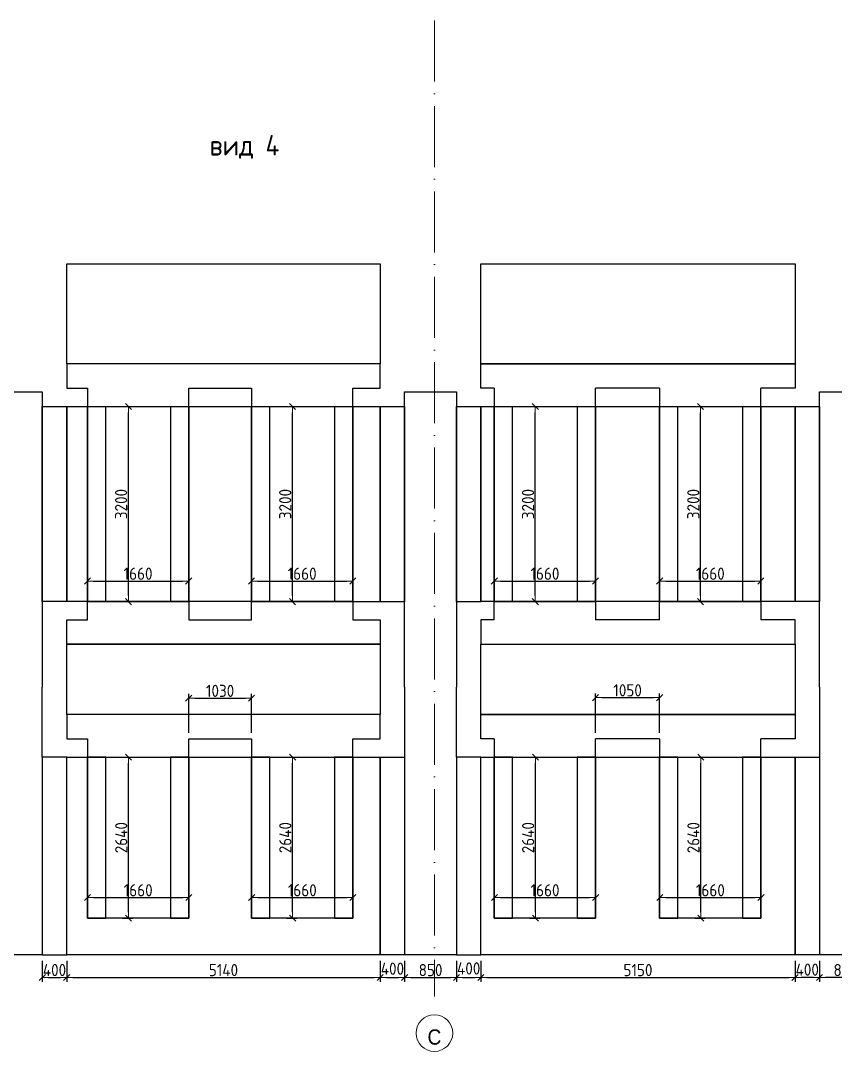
# Model space of a CAD drawing. Header units: millimetres. Extents: x 209 to 1046824, y -248937 to 510758.
# Drawn here: x 179966 to 193322, y 93506 to 110406 of the extents above; entities that cross this region are included whole.
import ezdxf

# ---------------------------------------------------------------- set-up
doc = ezdxf.new("R2010")
doc.units = ezdxf.units.MM
doc.linetypes.add('50_200_ШТРИХ_1Т_ш5_п1_п1_', pattern=[1400, 1000, -200, 0, -200])
for name, color, linetype, lineweight, true_color in [('Оси-1', 7, 'Continuous', 20, 0xaaaaaa), ('Оси-2', 7, 'Continuous', 9, 0xaaaaaa), ('Оси-3', 7, '50_200_ШТРИХ_1Т_ш5_п1_п1_', 9, 0xaaaaaa)]:
    doc.layers.add(name, color=color, linetype=linetype, lineweight=lineweight, true_color=true_color)
doc.layers.add('Основные линии', color=7, linetype='Continuous', lineweight=30)
doc.layers.add('Размеры', color=7, linetype='Continuous', lineweight=15)
doc.styles.add('Arial', font='arial.ttf', dxfattribs={"width": 0.9, "height": 500})
doc.styles.add('СПДС', font='isocpeur.ttf', dxfattribs={"width": 0.9})
doc.dimstyles.new('Размера А3', dxfattribs={"dimtxt": 200, "dimasz": 100, "dimexe": 70, "dimexo": 100, "dimgap": 20, "dimtad": 1, "dimdec": 0, "dimrnd": 10, "dimzin": 0, "dimdsep": 46, "dimtxsty": 'СПДС', "dimblk": 'ARROWHEAD_6', "dimcen": 1, "dimclrd": 256, "dimclre": 256, "dimclrt": 256, "dimazin": 0, "dimtfac": 1, "dimtdec": 0, "dimtmove": 2, "dimatfit": 3, "dimfxl": 1, "dimtolj": 1, "dimtzin": 0, "dimarcsym": 0})

# ---------------------------------------------------------------- blocks, each defined once
blk = doc.blocks.new('ARROWHEAD_6')
at = {"color": 0, "linetype": 'Continuous'}
for p, q in [((0, 0), (-1, 0)), ((-0.5, -0.5), (0.5, 0.5))]:
    blk.add_line(p, q, dxfattribs=at)
blk = doc.blocks.new('*D261')
at = {"layer": 'Defpoints', "color": 0, "lineweight": 30, "transparency": 16777216}
for p in [(181534, 104080), (181733, 104080), (181534, 100880)]:
    blk.add_point(p, dxfattribs=at)
at = {"layer": 'Размеры', "lineweight": -2, "transparency": 16777216}
for p, q in [((181634, 104080), (181803, 104080)), ((181733, 100980), (181733, 103980)), ((181634, 100880), (181803, 100880))]:
    blk.add_line(p, q, dxfattribs=at)
at = {"layer": 'Размеры', "lineweight": -2, "transparency": 16777216, "xscale": 100, "yscale": 100, "zscale": 100}
for p, rotation in [((181733, 104080), 90), ((181733, 100880), 270)]:
    blk.add_blockref('ARROWHEAD_6', p, dxfattribs=dict(at, rotation=rotation))
at = {"layer": 'Размеры', "lineweight": 15, "transparency": 16777216, "insert": (181613, 102480), "char_height": 200, "attachment_point": 5, "rotation": 90, "style": 'СПДС'}
blk.add_mtext('\\A1;3200', dxfattribs=at)
blk = doc.blocks.new('*D262')
at = {"layer": 'Defpoints', "color": 0, "lineweight": 30, "transparency": 16777216}
for p in [(184224, 104080), (184423, 104080), (184224, 100880)]:
    blk.add_point(p, dxfattribs=at)
at = {"layer": 'Размеры', "lineweight": -2, "transparency": 16777216}
for p, q in [((184324, 104080), (184493, 104080)), ((184423, 100980), (184423, 103980)), ((184324, 100880), (184493, 100880))]:
    blk.add_line(p, q, dxfattribs=at)
at = {"layer": 'Размеры', "lineweight": -2, "transparency": 16777216, "xscale": 100, "yscale": 100, "zscale": 100}
for p, rotation in [((184423, 104080), 90), ((184423, 100880), 270)]:
    blk.add_blockref('ARROWHEAD_6', p, dxfattribs=dict(at, rotation=rotation))
at = {"layer": 'Размеры', "lineweight": 15, "transparency": 16777216, "insert": (184303, 102480), "char_height": 200, "attachment_point": 5, "rotation": 90, "style": 'СПДС'}
blk.add_mtext('\\A1;3200', dxfattribs=at)
blk = doc.blocks.new('*D253')
at = {"layer": 'Defpoints', "color": 0, "lineweight": 30, "transparency": 16777216}
for p in [(188204, 104080), (188403, 104080), (188204, 100880)]:
    blk.add_point(p, dxfattribs=at)
at = {"layer": 'Размеры', "lineweight": -2, "transparency": 16777216}
for p, q in [((188304, 104080), (188473, 104080)), ((188403, 100980), (188403, 103980)), ((188304, 100880), (188473, 100880))]:
    blk.add_line(p, q, dxfattribs=at)
at = {"layer": 'Размеры', "lineweight": -2, "transparency": 16777216, "xscale": 100, "yscale": 100, "zscale": 100}
for p, rotation in [((188403, 104080), 90), ((188403, 100880), 270)]:
    blk.add_blockref('ARROWHEAD_6', p, dxfattribs=dict(at, rotation=rotation))
at = {"layer": 'Размеры', "lineweight": 15, "transparency": 16777216, "insert": (188283, 102480), "char_height": 200, "attachment_point": 5, "rotation": 90, "style": 'СПДС'}
blk.add_mtext('\\A1;3200', dxfattribs=at)
blk = doc.blocks.new('*D254')
at = {"layer": 'Defpoints', "color": 0, "lineweight": 30, "transparency": 16777216}
for p in [(190914, 104080), (191113, 104080), (190914, 100880)]:
    blk.add_point(p, dxfattribs=at)
at = {"layer": 'Размеры', "lineweight": -2, "transparency": 16777216}
for p, q in [((191014, 104080), (191183, 104080)), ((191113, 100980), (191113, 103980)), ((191014, 100880), (191183, 100880))]:
    blk.add_line(p, q, dxfattribs=at)
at = {"layer": 'Размеры', "lineweight": -2, "transparency": 16777216, "xscale": 100, "yscale": 100, "zscale": 100}
for p, rotation in [((191113, 104080), 90), ((191113, 100880), 270)]:
    blk.add_blockref('ARROWHEAD_6', p, dxfattribs=dict(at, rotation=rotation))
at = {"layer": 'Размеры', "lineweight": 15, "transparency": 16777216, "insert": (190993, 102480), "char_height": 200, "attachment_point": 5, "rotation": 90, "style": 'СПДС'}
blk.add_mtext('\\A1;3200', dxfattribs=at)
blk = doc.blocks.new('*D399')
at = {"layer": 'Defpoints', "color": 0, "lineweight": 30, "transparency": 16777216}
for p in [(181061, 101192), (182721, 101218), (182721, 101192)]:
    blk.add_point(p, dxfattribs=at)
at = {"layer": 'Размеры', "lineweight": -2, "transparency": 16777216}
for p, q in [((181061, 101292), (181061, 101288)), ((182721, 101292), (182721, 101288)), ((181161, 101218), (182621, 101218))]:
    blk.add_line(p, q, dxfattribs=at)
at = {"layer": 'Размеры', "lineweight": -2, "transparency": 16777216, "xscale": 100, "yscale": 100, "zscale": 100, "rotation": 180}
blk.add_blockref('ARROWHEAD_6', (181061, 101218), dxfattribs=at)
at = {"layer": 'Размеры', "lineweight": -2, "transparency": 16777216, "xscale": 100, "yscale": 100, "zscale": 100}
blk.add_blockref('ARROWHEAD_6', (182721, 101218), dxfattribs=at)
at = {"layer": 'Размеры', "lineweight": 15, "transparency": 16777216, "insert": (181891, 101338), "char_height": 200, "attachment_point": 5, "style": 'СПДС'}
blk.add_mtext('\\A1;1660', dxfattribs=at)
blk = doc.blocks.new('*D266')
at = {"layer": 'Defpoints', "color": 0, "lineweight": 30, "transparency": 16777216}
for p in [(181063, 96002), (182723, 96028), (182723, 96002)]:
    blk.add_point(p, dxfattribs=at)
at = {"layer": 'Размеры', "lineweight": -2, "transparency": 16777216}
for p, q in [((181063, 96102), (181063, 96098)), ((181163, 96028), (182623, 96028)), ((182723, 96102), (182723, 96098))]:
    blk.add_line(p, q, dxfattribs=at)
at = {"layer": 'Размеры', "lineweight": -2, "transparency": 16777216, "xscale": 100, "yscale": 100, "zscale": 100, "rotation": 180}
blk.add_blockref('ARROWHEAD_6', (181063, 96028), dxfattribs=at)
at = {"layer": 'Размеры', "lineweight": -2, "transparency": 16777216, "xscale": 100, "yscale": 100, "zscale": 100}
blk.add_blockref('ARROWHEAD_6', (182723, 96028), dxfattribs=at)
at = {"layer": 'Размеры', "lineweight": 15, "transparency": 16777216, "insert": (181893, 96148), "char_height": 200, "attachment_point": 5, "style": 'СПДС'}
blk.add_mtext('\\A1;1660', dxfattribs=at)
blk = doc.blocks.new('*D267')
at = {"layer": 'Defpoints', "color": 0, "lineweight": 30, "transparency": 16777216}
for p in [(181537, 98330), (181735, 98330), (181537, 95690)]:
    blk.add_point(p, dxfattribs=at)
at = {"layer": 'Размеры', "lineweight": -2, "transparency": 16777216}
for p, q in [((181637, 98330), (181805, 98330)), ((181735, 95790), (181735, 98230)), ((181637, 95690), (181805, 95690))]:
    blk.add_line(p, q, dxfattribs=at)
at = {"layer": 'Размеры', "lineweight": -2, "transparency": 16777216, "xscale": 100, "yscale": 100, "zscale": 100}
for p, rotation in [((181735, 98330), 90), ((181735, 95690), 270)]:
    blk.add_blockref('ARROWHEAD_6', p, dxfattribs=dict(at, rotation=rotation))
at = {"layer": 'Размеры', "lineweight": 15, "transparency": 16777216, "insert": (181615, 97010), "char_height": 200, "attachment_point": 5, "rotation": 90, "style": 'СПДС'}
blk.add_mtext('\\A1;2640', dxfattribs=at)
blk = doc.blocks.new('*D268')
at = {"layer": 'Defpoints', "color": 0, "lineweight": 30, "transparency": 16777216}
for p in [(181537, 98330), (181735, 98330), (181537, 95690)]:
    blk.add_point(p, dxfattribs=at)
at = {"layer": 'Размеры', "lineweight": -2, "transparency": 16777216}
for p, q in [((181637, 98330), (181805, 98330)), ((181735, 95790), (181735, 98230)), ((181637, 95690), (181805, 95690))]:
    blk.add_line(p, q, dxfattribs=at)
at = {"layer": 'Размеры', "lineweight": -2, "transparency": 16777216, "xscale": 100, "yscale": 100, "zscale": 100}
for p, rotation in [((181735, 98330), 90), ((181735, 95690), 270)]:
    blk.add_blockref('ARROWHEAD_6', p, dxfattribs=dict(at, rotation=rotation))
at = {"layer": 'Размеры', "lineweight": 15, "transparency": 16777216, "insert": (181615, 97010), "char_height": 200, "attachment_point": 5, "rotation": 90, "style": 'СПДС'}
blk.add_mtext('\\A1;2640', dxfattribs=at)
blk = doc.blocks.new('*D269')
at = {"layer": 'Defpoints', "color": 0, "lineweight": 30, "transparency": 16777216}
for p in [(183753, 96002), (185413, 96028), (185413, 96002)]:
    blk.add_point(p, dxfattribs=at)
at = {"layer": 'Размеры', "lineweight": -2, "transparency": 16777216}
for p, q in [((183753, 96102), (183753, 96098)), ((183853, 96028), (185313, 96028)), ((185413, 96102), (185413, 96098))]:
    blk.add_line(p, q, dxfattribs=at)
at = {"layer": 'Размеры', "lineweight": -2, "transparency": 16777216, "xscale": 100, "yscale": 100, "zscale": 100, "rotation": 180}
blk.add_blockref('ARROWHEAD_6', (183753, 96028), dxfattribs=at)
at = {"layer": 'Размеры', "lineweight": -2, "transparency": 16777216, "xscale": 100, "yscale": 100, "zscale": 100}
blk.add_blockref('ARROWHEAD_6', (185413, 96028), dxfattribs=at)
at = {"layer": 'Размеры', "lineweight": 15, "transparency": 16777216, "insert": (184583, 96148), "char_height": 200, "attachment_point": 5, "style": 'СПДС'}
blk.add_mtext('\\A1;1660', dxfattribs=at)
blk = doc.blocks.new('*D270')
at = {"layer": 'Defpoints', "color": 0, "lineweight": 30, "transparency": 16777216}
for p in [(184227, 98330), (184425, 98330), (184227, 95690)]:
    blk.add_point(p, dxfattribs=at)
at = {"layer": 'Размеры', "lineweight": -2, "transparency": 16777216}
for p, q in [((184327, 98330), (184495, 98330)), ((184425, 95790), (184425, 98230)), ((184327, 95690), (184495, 95690))]:
    blk.add_line(p, q, dxfattribs=at)
at = {"layer": 'Размеры', "lineweight": -2, "transparency": 16777216, "xscale": 100, "yscale": 100, "zscale": 100}
for p, rotation in [((184425, 98330), 90), ((184425, 95690), 270)]:
    blk.add_blockref('ARROWHEAD_6', p, dxfattribs=dict(at, rotation=rotation))
at = {"layer": 'Размеры', "lineweight": 15, "transparency": 16777216, "insert": (184305, 97010), "char_height": 200, "attachment_point": 5, "rotation": 90, "style": 'СПДС'}
blk.add_mtext('\\A1;2640', dxfattribs=at)
blk = doc.blocks.new('*D271')
at = {"layer": 'Defpoints', "color": 0, "lineweight": 30, "transparency": 16777216}
for p in [(184227, 98330), (184425, 98330), (184227, 95690)]:
    blk.add_point(p, dxfattribs=at)
at = {"layer": 'Размеры', "lineweight": -2, "transparency": 16777216}
for p, q in [((184327, 98330), (184495, 98330)), ((184425, 95790), (184425, 98230)), ((184327, 95690), (184495, 95690))]:
    blk.add_line(p, q, dxfattribs=at)
at = {"layer": 'Размеры', "lineweight": -2, "transparency": 16777216, "xscale": 100, "yscale": 100, "zscale": 100}
for p, rotation in [((184425, 98330), 90), ((184425, 95690), 270)]:
    blk.add_blockref('ARROWHEAD_6', p, dxfattribs=dict(at, rotation=rotation))
at = {"layer": 'Размеры', "lineweight": 15, "transparency": 16777216, "insert": (184305, 97010), "char_height": 200, "attachment_point": 5, "rotation": 90, "style": 'СПДС'}
blk.add_mtext('\\A1;2640', dxfattribs=at)
blk = doc.blocks.new('*D272')
at = {"layer": 'Defpoints', "color": 0, "lineweight": 30, "transparency": 16777216}
for p in [(187733, 96002), (189393, 96028), (189393, 96002)]:
    blk.add_point(p, dxfattribs=at)
at = {"layer": 'Размеры', "lineweight": -2, "transparency": 16777216}
for p, q in [((187733, 96102), (187733, 96098)), ((187833, 96028), (189293, 96028)), ((189393, 96102), (189393, 96098))]:
    blk.add_line(p, q, dxfattribs=at)
at = {"layer": 'Размеры', "lineweight": -2, "transparency": 16777216, "xscale": 100, "yscale": 100, "zscale": 100, "rotation": 180}
blk.add_blockref('ARROWHEAD_6', (187733, 96028), dxfattribs=at)
at = {"layer": 'Размеры', "lineweight": -2, "transparency": 16777216, "xscale": 100, "yscale": 100, "zscale": 100}
blk.add_blockref('ARROWHEAD_6', (189393, 96028), dxfattribs=at)
at = {"layer": 'Размеры', "lineweight": 15, "transparency": 16777216, "insert": (188563, 96148), "char_height": 200, "attachment_point": 5, "style": 'СПДС'}
blk.add_mtext('\\A1;1660', dxfattribs=at)
blk = doc.blocks.new('*D273')
at = {"layer": 'Defpoints', "color": 0, "lineweight": 30, "transparency": 16777216}
for p in [(188207, 98330), (188405, 98330), (188207, 95690)]:
    blk.add_point(p, dxfattribs=at)
at = {"layer": 'Размеры', "lineweight": -2, "transparency": 16777216}
for p, q in [((188307, 98330), (188475, 98330)), ((188405, 95790), (188405, 98230)), ((188307, 95690), (188475, 95690))]:
    blk.add_line(p, q, dxfattribs=at)
at = {"layer": 'Размеры', "lineweight": -2, "transparency": 16777216, "xscale": 100, "yscale": 100, "zscale": 100}
for p, rotation in [((188405, 98330), 90), ((188405, 95690), 270)]:
    blk.add_blockref('ARROWHEAD_6', p, dxfattribs=dict(at, rotation=rotation))
at = {"layer": 'Размеры', "lineweight": 15, "transparency": 16777216, "insert": (188285, 97010), "char_height": 200, "attachment_point": 5, "rotation": 90, "style": 'СПДС'}
blk.add_mtext('\\A1;2640', dxfattribs=at)
blk = doc.blocks.new('*D274')
at = {"layer": 'Defpoints', "color": 0, "lineweight": 30, "transparency": 16777216}
for p in [(188207, 98330), (188405, 98330), (188207, 95690)]:
    blk.add_point(p, dxfattribs=at)
at = {"layer": 'Размеры', "lineweight": -2, "transparency": 16777216}
for p, q in [((188307, 98330), (188475, 98330)), ((188405, 95790), (188405, 98230)), ((188307, 95690), (188475, 95690))]:
    blk.add_line(p, q, dxfattribs=at)
at = {"layer": 'Размеры', "lineweight": -2, "transparency": 16777216, "xscale": 100, "yscale": 100, "zscale": 100}
for p, rotation in [((188405, 98330), 90), ((188405, 95690), 270)]:
    blk.add_blockref('ARROWHEAD_6', p, dxfattribs=dict(at, rotation=rotation))
at = {"layer": 'Размеры', "lineweight": 15, "transparency": 16777216, "insert": (188285, 97010), "char_height": 200, "attachment_point": 5, "rotation": 90, "style": 'СПДС'}
blk.add_mtext('\\A1;2640', dxfattribs=at)
blk = doc.blocks.new('*D275')
at = {"layer": 'Defpoints', "color": 0, "lineweight": 30, "transparency": 16777216}
for p in [(190443, 96002), (192103, 96028), (192103, 96002)]:
    blk.add_point(p, dxfattribs=at)
at = {"layer": 'Размеры', "lineweight": -2, "transparency": 16777216}
for p, q in [((190443, 96102), (190443, 96098)), ((190543, 96028), (192003, 96028)), ((192103, 96102), (192103, 96098))]:
    blk.add_line(p, q, dxfattribs=at)
at = {"layer": 'Размеры', "lineweight": -2, "transparency": 16777216, "xscale": 100, "yscale": 100, "zscale": 100, "rotation": 180}
blk.add_blockref('ARROWHEAD_6', (190443, 96028), dxfattribs=at)
at = {"layer": 'Размеры', "lineweight": -2, "transparency": 16777216, "xscale": 100, "yscale": 100, "zscale": 100}
blk.add_blockref('ARROWHEAD_6', (192103, 96028), dxfattribs=at)
at = {"layer": 'Размеры', "lineweight": 15, "transparency": 16777216, "insert": (191273, 96148), "char_height": 200, "attachment_point": 5, "style": 'СПДС'}
blk.add_mtext('\\A1;1660', dxfattribs=at)
blk = doc.blocks.new('*D276')
at = {"layer": 'Defpoints', "color": 0, "lineweight": 30, "transparency": 16777216}
for p in [(190917, 98330), (191115, 98330), (190917, 95690)]:
    blk.add_point(p, dxfattribs=at)
at = {"layer": 'Размеры', "lineweight": -2, "transparency": 16777216}
for p, q in [((191017, 98330), (191185, 98330)), ((191115, 95790), (191115, 98230)), ((191017, 95690), (191185, 95690))]:
    blk.add_line(p, q, dxfattribs=at)
at = {"layer": 'Размеры', "lineweight": -2, "transparency": 16777216, "xscale": 100, "yscale": 100, "zscale": 100}
for p, rotation in [((191115, 98330), 90), ((191115, 95690), 270)]:
    blk.add_blockref('ARROWHEAD_6', p, dxfattribs=dict(at, rotation=rotation))
at = {"layer": 'Размеры', "lineweight": 15, "transparency": 16777216, "insert": (190995, 97010), "char_height": 200, "attachment_point": 5, "rotation": 90, "style": 'СПДС'}
blk.add_mtext('\\A1;2640', dxfattribs=at)
blk = doc.blocks.new('*D277')
at = {"layer": 'Defpoints', "color": 0, "lineweight": 30, "transparency": 16777216}
for p in [(190917, 98330), (191115, 98330), (190917, 95690)]:
    blk.add_point(p, dxfattribs=at)
at = {"layer": 'Размеры', "lineweight": -2, "transparency": 16777216}
for p, q in [((191017, 98330), (191185, 98330)), ((191115, 95790), (191115, 98230)), ((191017, 95690), (191185, 95690))]:
    blk.add_line(p, q, dxfattribs=at)
at = {"layer": 'Размеры', "lineweight": -2, "transparency": 16777216, "xscale": 100, "yscale": 100, "zscale": 100}
for p, rotation in [((191115, 98330), 90), ((191115, 95690), 270)]:
    blk.add_blockref('ARROWHEAD_6', p, dxfattribs=dict(at, rotation=rotation))
at = {"layer": 'Размеры', "lineweight": 15, "transparency": 16777216, "insert": (190995, 97010), "char_height": 200, "attachment_point": 5, "rotation": 90, "style": 'СПДС'}
blk.add_mtext('\\A1;2640', dxfattribs=at)
blk = doc.blocks.new('*D428')
at = {"layer": 'Defpoints', "color": 0, "lineweight": 30, "transparency": 16777216}
for p in [(183751, 101192), (185411, 101218), (185411, 101192)]:
    blk.add_point(p, dxfattribs=at)
at = {"layer": 'Размеры', "lineweight": -2, "transparency": 16777216}
for p, q in [((183751, 101292), (183751, 101288)), ((185411, 101292), (185411, 101288)), ((183851, 101218), (185311, 101218))]:
    blk.add_line(p, q, dxfattribs=at)
at = {"layer": 'Размеры', "lineweight": -2, "transparency": 16777216, "xscale": 100, "yscale": 100, "zscale": 100, "rotation": 180}
blk.add_blockref('ARROWHEAD_6', (183751, 101218), dxfattribs=at)
at = {"layer": 'Размеры', "lineweight": -2, "transparency": 16777216, "xscale": 100, "yscale": 100, "zscale": 100}
blk.add_blockref('ARROWHEAD_6', (185411, 101218), dxfattribs=at)
at = {"layer": 'Размеры', "lineweight": 15, "transparency": 16777216, "insert": (184581, 101338), "char_height": 200, "attachment_point": 5, "style": 'СПДС'}
blk.add_mtext('\\A1;1660', dxfattribs=at)
blk = doc.blocks.new('*D429')
at = {"layer": 'Defpoints', "color": 0, "lineweight": 30, "transparency": 16777216}
for p in [(187731, 101192), (189391, 101218), (189391, 101192)]:
    blk.add_point(p, dxfattribs=at)
at = {"layer": 'Размеры', "lineweight": -2, "transparency": 16777216}
for p, q in [((187731, 101292), (187731, 101288)), ((189391, 101292), (189391, 101288)), ((187831, 101218), (189291, 101218))]:
    blk.add_line(p, q, dxfattribs=at)
at = {"layer": 'Размеры', "lineweight": -2, "transparency": 16777216, "xscale": 100, "yscale": 100, "zscale": 100, "rotation": 180}
blk.add_blockref('ARROWHEAD_6', (187731, 101218), dxfattribs=at)
at = {"layer": 'Размеры', "lineweight": -2, "transparency": 16777216, "xscale": 100, "yscale": 100, "zscale": 100}
blk.add_blockref('ARROWHEAD_6', (189391, 101218), dxfattribs=at)
at = {"layer": 'Размеры', "lineweight": 15, "transparency": 16777216, "insert": (188561, 101338), "char_height": 200, "attachment_point": 5, "style": 'СПДС'}
blk.add_mtext('\\A1;1660', dxfattribs=at)
blk = doc.blocks.new('*D420')
at = {"layer": 'Defpoints', "color": 0, "lineweight": 30, "transparency": 16777216}
for p in [(190441, 101192), (192101, 101218), (192101, 101192)]:
    blk.add_point(p, dxfattribs=at)
at = {"layer": 'Размеры', "lineweight": -2, "transparency": 16777216}
for p, q in [((190441, 101292), (190441, 101288)), ((192101, 101292), (192101, 101288)), ((190541, 101218), (192001, 101218))]:
    blk.add_line(p, q, dxfattribs=at)
at = {"layer": 'Размеры', "lineweight": -2, "transparency": 16777216, "xscale": 100, "yscale": 100, "zscale": 100, "rotation": 180}
blk.add_blockref('ARROWHEAD_6', (190441, 101218), dxfattribs=at)
at = {"layer": 'Размеры', "lineweight": -2, "transparency": 16777216, "xscale": 100, "yscale": 100, "zscale": 100}
blk.add_blockref('ARROWHEAD_6', (192101, 101218), dxfattribs=at)
at = {"layer": 'Размеры', "lineweight": 15, "transparency": 16777216, "insert": (191271, 101338), "char_height": 200, "attachment_point": 5, "style": 'СПДС'}
blk.add_mtext('\\A1;1660', dxfattribs=at)
blk = doc.blocks.new('*D437')
at = {"layer": 'Defpoints', "color": 0, "lineweight": 30, "transparency": 16777216}
for p in [(180321, 95090), (180721, 95090), (180721, 94719)]:
    blk.add_point(p, dxfattribs=at)
at = {"layer": 'Размеры', "lineweight": -2, "transparency": 16777216}
for p, q in [((180321, 94990), (180321, 94649)), ((180721, 94990), (180721, 94649)), ((180421, 94719), (180621, 94719))]:
    blk.add_line(p, q, dxfattribs=at)
at = {"layer": 'Размеры', "lineweight": -2, "transparency": 16777216, "xscale": 100, "yscale": 100, "zscale": 100, "rotation": 180}
blk.add_blockref('ARROWHEAD_6', (180321, 94719), dxfattribs=at)
at = {"layer": 'Размеры', "lineweight": -2, "transparency": 16777216, "xscale": 100, "yscale": 100, "zscale": 100}
blk.add_blockref('ARROWHEAD_6', (180721, 94719), dxfattribs=at)
at = {"layer": 'Размеры', "lineweight": 15, "transparency": 16777216, "insert": (180521, 94840), "char_height": 200, "attachment_point": 5, "style": 'СПДС'}
blk.add_mtext('\\A1;400', dxfattribs=at)
blk = doc.blocks.new('*D438')
at = {"layer": 'Defpoints', "color": 0, "lineweight": 30, "transparency": 16777216}
for p in [(180721, 95090), (185861, 95090), (185861, 94719)]:
    blk.add_point(p, dxfattribs=at)
at = {"layer": 'Размеры', "lineweight": -2, "transparency": 16777216}
for p, q in [((180721, 94990), (180721, 94649)), ((185861, 94990), (185861, 94649)), ((180821, 94719), (185761, 94719))]:
    blk.add_line(p, q, dxfattribs=at)
at = {"layer": 'Размеры', "lineweight": -2, "transparency": 16777216, "xscale": 100, "yscale": 100, "zscale": 100, "rotation": 180}
blk.add_blockref('ARROWHEAD_6', (180721, 94719), dxfattribs=at)
at = {"layer": 'Размеры', "lineweight": -2, "transparency": 16777216, "xscale": 100, "yscale": 100, "zscale": 100}
blk.add_blockref('ARROWHEAD_6', (185861, 94719), dxfattribs=at)
at = {"layer": 'Размеры', "lineweight": 15, "transparency": 16777216, "insert": (183291, 94839), "char_height": 200, "attachment_point": 5, "style": 'СПДС'}
blk.add_mtext('\\A1;5140', dxfattribs=at)
blk = doc.blocks.new('*D439')
at = {"layer": 'Defpoints', "color": 0, "lineweight": 30, "transparency": 16777216}
for p in [(185861, 95090), (186261, 95090), (186261, 94719)]:
    blk.add_point(p, dxfattribs=at)
at = {"layer": 'Размеры', "lineweight": -2, "transparency": 16777216}
for p, q in [((185861, 94990), (185861, 94649)), ((186261, 94990), (186261, 94649)), ((185961, 94719), (186161, 94719))]:
    blk.add_line(p, q, dxfattribs=at)
at = {"layer": 'Размеры', "lineweight": -2, "transparency": 16777216, "xscale": 100, "yscale": 100, "zscale": 100, "rotation": 180}
blk.add_blockref('ARROWHEAD_6', (185861, 94719), dxfattribs=at)
at = {"layer": 'Размеры', "lineweight": -2, "transparency": 16777216, "xscale": 100, "yscale": 100, "zscale": 100}
blk.add_blockref('ARROWHEAD_6', (186261, 94719), dxfattribs=at)
at = {"layer": 'Размеры', "lineweight": 15, "transparency": 16777216, "insert": (186061, 94862), "char_height": 200, "attachment_point": 5, "style": 'СПДС'}
blk.add_mtext('\\A1;400', dxfattribs=at)
blk = doc.blocks.new('*D440')
at = {"layer": 'Defpoints', "color": 0, "lineweight": 30, "transparency": 16777216}
for p in [(186261, 95090), (187111, 95090), (187111, 94719)]:
    blk.add_point(p, dxfattribs=at)
at = {"layer": 'Размеры', "lineweight": -2, "transparency": 16777216}
for p, q in [((186261, 94990), (186261, 94649)), ((187111, 94990), (187111, 94649)), ((186361, 94719), (187011, 94719))]:
    blk.add_line(p, q, dxfattribs=at)
at = {"layer": 'Размеры', "lineweight": -2, "transparency": 16777216, "xscale": 100, "yscale": 100, "zscale": 100, "rotation": 180}
blk.add_blockref('ARROWHEAD_6', (186261, 94719), dxfattribs=at)
at = {"layer": 'Размеры', "lineweight": -2, "transparency": 16777216, "xscale": 100, "yscale": 100, "zscale": 100}
blk.add_blockref('ARROWHEAD_6', (187111, 94719), dxfattribs=at)
at = {"layer": 'Размеры', "lineweight": 15, "transparency": 16777216, "insert": (186686, 94839), "char_height": 200, "attachment_point": 5, "style": 'СПДС'}
blk.add_mtext('\\A1;850', dxfattribs=at)
blk = doc.blocks.new('*D441')
at = {"layer": 'Defpoints', "color": 0, "lineweight": 30, "transparency": 16777216}
for p in [(187111, 95090), (187511, 95090), (187511, 94719)]:
    blk.add_point(p, dxfattribs=at)
at = {"layer": 'Размеры', "lineweight": -2, "transparency": 16777216}
for p, q in [((187111, 94990), (187111, 94649)), ((187511, 94990), (187511, 94649)), ((187211, 94719), (187411, 94719))]:
    blk.add_line(p, q, dxfattribs=at)
at = {"layer": 'Размеры', "lineweight": -2, "transparency": 16777216, "xscale": 100, "yscale": 100, "zscale": 100, "rotation": 180}
blk.add_blockref('ARROWHEAD_6', (187111, 94719), dxfattribs=at)
at = {"layer": 'Размеры', "lineweight": -2, "transparency": 16777216, "xscale": 100, "yscale": 100, "zscale": 100}
blk.add_blockref('ARROWHEAD_6', (187511, 94719), dxfattribs=at)
at = {"layer": 'Размеры', "lineweight": 15, "transparency": 16777216, "insert": (187311, 94866), "char_height": 200, "attachment_point": 5, "style": 'СПДС'}
blk.add_mtext('\\A1;400', dxfattribs=at)
blk = doc.blocks.new('*D442')
at = {"layer": 'Defpoints', "color": 0, "lineweight": 30, "transparency": 16777216}
for p in [(187511, 95090), (192661, 95090), (192661, 94719)]:
    blk.add_point(p, dxfattribs=at)
at = {"layer": 'Размеры', "lineweight": -2, "transparency": 16777216}
for p, q in [((187511, 94990), (187511, 94649)), ((192661, 94990), (192661, 94649)), ((187611, 94719), (192561, 94719))]:
    blk.add_line(p, q, dxfattribs=at)
at = {"layer": 'Размеры', "lineweight": -2, "transparency": 16777216, "xscale": 100, "yscale": 100, "zscale": 100, "rotation": 180}
blk.add_blockref('ARROWHEAD_6', (187511, 94719), dxfattribs=at)
at = {"layer": 'Размеры', "lineweight": -2, "transparency": 16777216, "xscale": 100, "yscale": 100, "zscale": 100}
blk.add_blockref('ARROWHEAD_6', (192661, 94719), dxfattribs=at)
at = {"layer": 'Размеры', "lineweight": 15, "transparency": 16777216, "insert": (190086, 94839), "char_height": 200, "attachment_point": 5, "style": 'СПДС'}
blk.add_mtext('\\A1;5150', dxfattribs=at)
blk = doc.blocks.new('*D443')
at = {"layer": 'Defpoints', "color": 0, "lineweight": 30, "transparency": 16777216}
for p in [(192661, 95090), (193061, 95090), (192661, 94719)]:
    blk.add_point(p, dxfattribs=at)
at = {"layer": 'Размеры', "lineweight": -2, "transparency": 16777216}
for p, q in [((192661, 94990), (192661, 94649)), ((193061, 94990), (193061, 94649)), ((192961, 94719), (192761, 94719))]:
    blk.add_line(p, q, dxfattribs=at)
at = {"layer": 'Размеры', "lineweight": -2, "transparency": 16777216, "xscale": 100, "yscale": 100, "zscale": 100, "rotation": 180}
blk.add_blockref('ARROWHEAD_6', (192661, 94719), dxfattribs=at)
at = {"layer": 'Размеры', "lineweight": -2, "transparency": 16777216, "xscale": 100, "yscale": 100, "zscale": 100}
blk.add_blockref('ARROWHEAD_6', (193061, 94719), dxfattribs=at)
at = {"layer": 'Размеры', "lineweight": 15, "transparency": 16777216, "insert": (192861, 94847), "char_height": 200, "attachment_point": 5, "style": 'СПДС'}
blk.add_mtext('\\A1;400', dxfattribs=at)
blk = doc.blocks.new('*D444')
at = {"layer": 'Defpoints', "color": 0, "lineweight": 30, "transparency": 16777216}
for p in [(193061, 95090), (193911, 95090), (193061, 94719)]:
    blk.add_point(p, dxfattribs=at)
at = {"layer": 'Размеры', "lineweight": -2, "transparency": 16777216}
for p, q in [((193061, 94990), (193061, 94649)), ((193911, 94990), (193911, 94649)), ((193811, 94719), (193161, 94719))]:
    blk.add_line(p, q, dxfattribs=at)
at = {"layer": 'Размеры', "lineweight": -2, "transparency": 16777216, "xscale": 100, "yscale": 100, "zscale": 100, "rotation": 180}
blk.add_blockref('ARROWHEAD_6', (193061, 94719), dxfattribs=at)
at = {"layer": 'Размеры', "lineweight": -2, "transparency": 16777216, "xscale": 100, "yscale": 100, "zscale": 100}
blk.add_blockref('ARROWHEAD_6', (193911, 94719), dxfattribs=at)
at = {"layer": 'Размеры', "lineweight": 15, "transparency": 16777216, "insert": (193486, 94839), "char_height": 200, "attachment_point": 5, "style": 'СПДС'}
blk.add_mtext('\\A1;850', dxfattribs=at)
blk = doc.blocks.new('*D451')
at = {"layer": 'Defpoints', "color": 0, "lineweight": 30, "transparency": 16777216}
for p in [(183751, 99297), (182721, 98630), (183751, 98630)]:
    blk.add_point(p, dxfattribs=at)
at = {"layer": 'Размеры', "lineweight": -2, "transparency": 16777216}
for p, q in [((182721, 98730), (182721, 99367)), ((182821, 99297), (183651, 99297)), ((183751, 98730), (183751, 99367))]:
    blk.add_line(p, q, dxfattribs=at)
at = {"layer": 'Размеры', "lineweight": -2, "transparency": 16777216, "xscale": 100, "yscale": 100, "zscale": 100, "rotation": 180}
blk.add_blockref('ARROWHEAD_6', (182721, 99297), dxfattribs=at)
at = {"layer": 'Размеры', "lineweight": -2, "transparency": 16777216, "xscale": 100, "yscale": 100, "zscale": 100}
blk.add_blockref('ARROWHEAD_6', (183751, 99297), dxfattribs=at)
at = {"layer": 'Размеры', "lineweight": 15, "transparency": 16777216, "insert": (183236, 99417), "char_height": 200, "attachment_point": 5, "style": 'СПДС'}
blk.add_mtext('\\A1;1030', dxfattribs=at)
blk = doc.blocks.new('*D452')
at = {"layer": 'Defpoints', "color": 0, "lineweight": 30, "transparency": 16777216}
for p in [(190441, 99306), (189391, 98630), (190441, 98630)]:
    blk.add_point(p, dxfattribs=at)
at = {"layer": 'Размеры', "lineweight": -2, "transparency": 16777216}
for p, q in [((189391, 98730), (189391, 99376)), ((190441, 98730), (190441, 99376)), ((189491, 99306), (190341, 99306))]:
    blk.add_line(p, q, dxfattribs=at)
at = {"layer": 'Размеры', "lineweight": -2, "transparency": 16777216, "xscale": 100, "yscale": 100, "zscale": 100, "rotation": 180}
blk.add_blockref('ARROWHEAD_6', (189391, 99306), dxfattribs=at)
at = {"layer": 'Размеры', "lineweight": -2, "transparency": 16777216, "xscale": 100, "yscale": 100, "zscale": 100}
blk.add_blockref('ARROWHEAD_6', (190441, 99306), dxfattribs=at)
at = {"layer": 'Размеры', "lineweight": 15, "transparency": 16777216, "insert": (189916, 99426), "char_height": 200, "attachment_point": 5, "style": 'СПДС'}
blk.add_mtext('\\A1;1050', dxfattribs=at)
blk = doc.blocks.new('Ось сетки - Круг_Ø6_00__ISO-2_5_0_9K_-17386508-АИ_План этажа Радиаторы_2')
at = {"layer": 'Оси-1'}
blk.add_circle((0, 0), 3, dxfattribs=at)

msp = doc.modelspace()

# ---------------------------------------------------------------- linework, layer by layer
at = {"layer": 'Оси-3'}
msp.add_line((186749.3, 110405.8), (186749.3, 94406.2), dxfattribs=at)
at = {"layer": 'Основные линии'}
for p, q in [((181060.7, 100879.9), (181060.7, 104079.9)), ((181060.7, 104079.9), (181060.7, 100879.9)), ((181360.7, 100879.9), (181360.7, 104079.9)), ((182420.7, 104079.9), (182420.7, 100879.9)), ((182720.7, 104079.9), (182720.7, 100879.9)), ((182720.7, 100879.9), (182720.7, 104079.9)), ((183750.7, 100879.9), (183750.7, 104079.9)), ((183750.7, 104079.9), (183750.7, 100879.9)), ((184050.7, 100879.9), (184050.7, 104079.9)), ((185110.7, 104079.9), (185110.7, 100879.9)), ((185410.7, 104079.9), (185410.7, 100879.9)), ((185410.7, 100879.9), (185410.7, 104079.9)), ((187730.7, 100879.9), (187730.7, 104079.9)), ((187730.7, 104079.9), (187730.7, 100879.9)), ((188030.7, 100879.9), (188030.7, 104079.9)), ((189090.7, 104079.9), (189090.7, 100879.9)), ((189390.7, 104079.9), (189390.7, 100879.9)), ((189390.7, 100879.9), (189390.7, 104079.9)), ((190440.7, 100879.9), (190440.7, 104079.9)), ((190440.7, 104079.9), (190440.7, 100879.9)), ((190740.7, 100879.9), (190740.7, 104079.9)), ((191800.7, 104079.9), (191800.7, 100879.9)), ((192100.7, 104079.9), (192100.7, 100879.9)), ((192100.7, 100879.9), (192100.7, 104079.9)), ((182720.7, 100879.9), (181060.7, 100879.9)), ((181060.7, 100879.9), (181360.7, 100879.9)), ((182420.7, 100879.9), (182720.7, 100879.9)), ((185410.7, 100879.9), (183750.7, 100879.9)), ((183750.7, 100879.9), (184050.7, 100879.9)), ((185110.7, 100879.9), (185410.7, 100879.9)), ((189390.7, 100879.9), (187730.7, 100879.9)), ((187730.7, 100879.9), (188030.7, 100879.9)), ((189090.7, 100879.9), (189390.7, 100879.9)), ((192100.7, 100879.9), (190440.7, 100879.9)), ((190440.7, 100879.9), (190740.7, 100879.9)), ((191800.7, 100879.9), (192100.7, 100879.9)), ((180320.7, 95089.9), (179460.7, 95089.9)), ((180320.7, 95089.9), (180720.7, 95089.9)), ((185860.7, 95089.9), (180720.7, 95089.9)), ((186260.7, 95089.9), (185860.7, 95089.9)), ((187110.7, 95089.9), (186260.7, 95089.9)), ((187110.7, 95089.9), (187510.7, 95089.9)), ((192660.7, 95089.9), (187510.7, 95089.9)), ((193060.7, 95089.9), (192660.7, 95089.9)), ((193910.7, 95089.9), (193060.7, 95089.9))]:
    msp.add_line(p, q, dxfattribs=at)
for points in [[(185860.7, 104779.9), (180720.7, 104779.9), (180720.7, 106419.9), (185860.7, 106419.9)], [(192660.7, 104779.9), (187510.7, 104779.9), (187510.7, 106419.9), (192660.7, 106419.9)], [(180720.7, 100879.9), (180320.7, 100879.9), (180320.7, 104079.9), (180720.7, 104079.9)], [(180720.7, 104079.9), (181060.7, 104079.9), (181060.7, 100879.9), (180720.7, 100879.9)], [(182720.7, 104079.9), (183750.7, 104079.9), (183750.7, 100879.9), (182720.7, 100879.9)], [(185860.7, 100877.8), (185410.7, 100877.8), (185410.7, 104079.9), (185860.7, 104079.9)], [(185860.7, 104077.8), (186260.7, 104077.8), (186260.7, 100877.8), (185860.7, 100877.8)], [(187510.7, 100877.8), (187110.7, 100877.8), (187110.7, 104077.8), (187510.7, 104077.8)], [(187510.7, 104077.8), (187730.7, 104077.8), (187730.7, 100879.9), (187510.7, 100879.9)], [(189390.7, 104079.9), (190440.7, 104079.9), (190440.7, 100879.9), (189390.7, 100879.9)], [(192660.7, 100879.9), (192100.7, 100879.9), (192100.7, 104079.9), (192660.7, 104079.9)], [(192660.7, 104079.9), (193060.7, 104079.9), (193060.7, 100879.9), (192660.7, 100879.9)], [(185860.7, 99029.9), (180720.7, 99029.9), (180720.7, 100179.9), (185860.7, 100179.9)], [(192660.7, 99029.9), (187510.7, 99029.9), (187510.7, 100179.9), (192660.7, 100179.9)], [(180720.7, 98329.9), (180320.7, 98329.9), (180320.7, 95089.9), (180720.7, 95089.9)], [(180720.7, 98329.9), (185860.7, 98329.9), (185860.7, 95089.9), (180720.7, 95089.9)], [(182720.7, 95689.9), (181060.7, 95689.9), (181060.7, 98329.9), (182720.7, 98329.9)], [(181060.7, 95689.9), (181360.7, 95689.9), (181360.7, 98329.9), (181060.7, 98329.9)], [(182420.7, 95689.9), (182720.7, 95689.9), (182720.7, 98329.9), (182420.7, 98329.9)], [(185410.7, 95689.9), (183750.7, 95689.9), (183750.7, 98329.9), (185410.7, 98329.9)], [(183750.7, 95689.9), (184050.7, 95689.9), (184050.7, 98329.9), (183750.7, 98329.9)], [(185110.7, 95689.9), (185410.7, 95689.9), (185410.7, 98329.9), (185110.7, 98329.9)], [(186260.7, 95089.9), (185860.7, 95089.9), (185860.7, 98329.9), (186260.7, 98329.9)], [(187110.7, 95089.9), (187510.7, 95089.9), (187510.7, 98329.9), (187110.7, 98329.9)], [(187510.7, 98329.9), (192660.7, 98329.9), (192660.7, 95089.9), (187510.7, 95089.9)], [(189390.7, 95689.9), (187730.7, 95689.9), (187730.7, 98329.9), (189390.7, 98329.9)], [(187730.7, 95689.9), (188030.7, 95689.9), (188030.7, 98329.9), (187730.7, 98329.9)], [(189090.7, 95689.9), (189390.7, 95689.9), (189390.7, 98329.9), (189090.7, 98329.9)], [(192100.7, 95689.9), (190440.7, 95689.9), (190440.7, 98329.9), (192100.7, 98329.9)], [(190440.7, 95689.9), (190740.7, 95689.9), (190740.7, 98329.9), (190440.7, 98329.9)], [(191800.7, 95689.9), (192100.7, 95689.9), (192100.7, 98329.9), (191800.7, 98329.9)], [(192660.7, 98329.9), (193060.7, 98329.9), (193060.7, 95089.9), (192660.7, 95089.9)]]:
    msp.add_lwpolyline(points, close=True, dxfattribs=at)
for points in [[(185410.7, 104379.9), (185860.7, 104379.9), (185860.7, 104779.9), (180720.7, 104779.9), (180720.7, 104379.9), (181060.7, 104379.9)], [(187730.7, 104379.9), (187510.7, 104379.9), (187510.7, 104779.9), (192660.7, 104779.9), (192660.7, 104379.9), (192100.7, 104379.9)], [(179460.7, 99479.9), (179460.7, 104319.9), (180320.7, 104319.9), (180320.7, 99479.9)], [(181060.7, 104379.9), (181060.7, 104079.9), (182720.7, 104079.9), (182720.7, 104379.9)], [(182720.7, 104379.9), (183750.7, 104379.9)], [(183750.7, 104379.9), (183750.7, 104079.9), (185410.7, 104079.9), (185410.7, 104379.9)], [(186260.7, 99479.9), (186260.7, 104319.9), (187110.7, 104319.9), (187110.7, 99479.9)], [(187730.7, 104379.9), (187730.7, 104079.9), (189390.7, 104079.9), (189390.7, 104379.9)], [(190440.7, 104379.9), (189390.7, 104379.9)], [(190440.7, 104379.9), (190440.7, 104079.9), (192100.7, 104079.9), (192100.7, 104379.9)], [(193060.7, 99479.9), (193060.7, 104319.9), (193910.7, 104319.9), (193910.7, 99479.9)], [(181060.7, 100579.9), (181060.7, 100879.9), (182720.7, 100879.9), (182720.7, 100579.9)], [(183750.7, 100579.9), (183750.7, 100879.9), (185410.7, 100879.9), (185410.7, 100579.9)], [(187730.7, 100579.9), (187730.7, 100879.9), (189390.7, 100879.9), (189390.7, 100579.9)], [(190440.7, 100579.9), (190440.7, 100879.9), (192100.7, 100879.9), (192100.7, 100579.9)], [(185410.7, 100579.9), (185860.7, 100579.9), (185860.7, 100179.9), (180720.7, 100179.9), (180720.7, 100579.9), (181060.7, 100579.9)], [(182720.7, 100579.9), (183750.7, 100579.9)], [(187730.7, 100579.9), (187510.7, 100579.9), (187510.7, 100179.9), (192660.7, 100179.9), (192660.7, 100579.9), (192100.7, 100579.9)], [(190440.7, 100579.9), (189390.7, 100579.9)], [(180320.7, 98329.9), (180320.7, 99479.9)], [(186260.7, 99479.9), (186260.7, 98329.9)], [(187110.7, 98329.9), (187110.7, 99479.9)], [(193060.7, 99479.9), (193060.7, 98329.9)], [(185410.7, 98629.9), (185860.7, 98629.9), (185860.7, 99029.9), (180720.7, 99029.9), (180720.7, 98629.9), (181060.7, 98629.9)], [(187730.7, 98629.9), (187510.7, 98629.9), (187510.7, 99029.9), (192660.7, 99029.9), (192660.7, 98629.9), (192100.7, 98629.9)], [(181060.7, 98629.9), (181060.7, 98329.9), (182720.7, 98329.9), (182720.7, 98629.9)], [(182720.7, 98629.9), (183750.7, 98629.9)], [(183750.7, 98629.9), (183750.7, 98329.9), (185410.7, 98329.9), (185410.7, 98629.9)], [(187730.7, 98629.9), (187730.7, 98329.9), (189390.7, 98329.9), (189390.7, 98629.9)], [(190440.7, 98629.9), (189390.7, 98629.9)], [(190440.7, 98629.9), (190440.7, 98329.9), (192100.7, 98329.9), (192100.7, 98629.9)]]:
    msp.add_lwpolyline(points, dxfattribs=at)

# ---------------------------------------------------------------- block references
at = {"layer": 'Оси-1', "xscale": 100, "yscale": 100, "zscale": 100, "rotation": 179.9999999999998}
msp.add_blockref('Ось сетки - Круг_Ø6_00__ISO-2_5_0_9K_-17386508-АИ_План этажа Радиаторы_2', (186749.3, 93806.2), dxfattribs=at)

# ---------------------------------------------------------------- texts
at = {"layer": 'Оси-2', "insert": (186749, 93739.8), "char_height": 250, "width": 428.4, "attachment_point": 5, "line_spacing_factor": 0.936439, "style": 'Arial'}
msp.add_mtext('\\pxqc,t4.572,9.144,13.716,18.288,22.86,27.432,32.004,36.576,41.148,45.72,50.292,54.864,59.436,64.008,68.58,73.152,77.724,82.296,86.868,91.44,96.012,100.584,105.156,109.728,114.3,118.872,123.444,128.016,132.588,137.16,141.732,146.304;С', dxfattribs=at)
at = {"layer": 'Основные линии', "insert": (183064.7, 108529.7), "char_height": 335.67, "attachment_point": 1, "style": 'СПДС'}
msp.add_mtext_dynamic_manual_height_columns('вид 4', width=59136.488, gutter_width=1678.4, heights=[0], dxfattribs=at)

# ---------------------------------------------------------------- dimensions: what is measured, and where the dimension line sits
at = {"layer": 'Размеры', "lineweight": 15}
for base, p1, p2, picture, middle in [((181732.6, 104079.9), (181534.2, 100879.9), (181534.2, 104079.9), '*D261', (181612.6, 102479.9)), ((184422.6, 104079.9), (184224.2, 100879.9), (184224.2, 104079.9), '*D262', (184302.6, 102479.9)), ((188402.6, 104079.9), (188204.2, 100879.9), (188204.2, 104079.9), '*D253', (188282.6, 102479.9)), ((191112.6, 104079.9), (190914.2, 100879.9), (190914.2, 104079.9), '*D254', (190992.6, 102479.9)), ((181735.2, 98329.9), (181536.8, 95689.9), (181536.8, 98329.9), '*D267', (181615.2, 97009.9)), ((181735.2, 98329.9), (181536.8, 95689.9), (181536.8, 98329.9), '*D268', (181615.2, 97009.9)), ((184425.2, 98329.9), (184226.8, 95689.9), (184226.8, 98329.9), '*D270', (184305.2, 97009.9)), ((184425.2, 98329.9), (184226.8, 95689.9), (184226.8, 98329.9), '*D271', (184305.2, 97009.9)), ((188405.2, 98329.9), (188206.8, 95689.9), (188206.8, 98329.9), '*D273', (188285.2, 97009.9)), ((188405.2, 98329.9), (188206.8, 95689.9), (188206.8, 98329.9), '*D274', (188285.2, 97009.9)), ((191115.2, 98329.9), (190916.8, 95689.9), (190916.8, 98329.9), '*D276', (190995.2, 97009.9)), ((191115.2, 98329.9), (190916.8, 95689.9), (190916.8, 98329.9), '*D277', (190995.2, 97009.9))]:
    dim = msp.add_linear_dim(base=base, p1=p1, p2=p2, angle=90, dimstyle='Размера А3', dxfattribs=at)
    dim.commit()
    dim.dimension.update_dxf_attribs({"geometry": picture, "text_midpoint": middle})
for base, p1, p2, picture, middle in [((182720.7, 101217.6), (181060.7, 101192), (182720.7, 101192), '*D399', (181890.7, 101337.6)), ((185410.7, 101217.6), (183750.7, 101192), (185410.7, 101192), '*D428', (184580.7, 101337.6)), ((189390.7, 101217.6), (187730.7, 101192), (189390.7, 101192), '*D429', (188560.7, 101337.6)), ((192100.7, 101217.6), (190440.7, 101192), (192100.7, 101192), '*D420', (191270.7, 101337.6)), ((183750.7, 99296.7), (182720.7, 98629.9), (183750.7, 98629.9), '*D451', (183235.7, 99416.7)), ((190440.7, 99306.3), (189390.7, 98629.9), (190440.7, 98629.9), '*D452', (189915.7, 99426.3)), ((182723.3, 96027.6), (181063.3, 96002), (182723.3, 96002), '*D266', (181893.3, 96147.6)), ((185413.3, 96027.6), (183753.3, 96002), (185413.3, 96002), '*D269', (184583.3, 96147.6)), ((189393.3, 96027.6), (187733.3, 96002), (189393.3, 96002), '*D272', (188563.3, 96147.6)), ((192103.3, 96027.6), (190443.3, 96002), (192103.3, 96002), '*D275', (191273.3, 96147.6)), ((185860.7, 94719.1), (180720.7, 95089.9), (185860.7, 95089.9), '*D438', (183290.7, 94839.1)), ((187110.7, 94719.1), (186260.7, 95089.9), (187110.7, 95089.9), '*D440', (186685.7, 94839.1)), ((192660.7, 94719.1), (187510.7, 95089.9), (192660.7, 95089.9), '*D442', (190085.7, 94839.1)), ((193060.7, 94719.1), (193910.7, 95089.9), (193060.7, 95089.9), '*D444', (193485.7, 94839.1))]:
    dim = msp.add_linear_dim(base=base, p1=p1, p2=p2, dimstyle='Размера А3', dxfattribs=at)
    dim.commit()
    dim.dimension.update_dxf_attribs({"geometry": picture, "text_midpoint": middle})
for base, p1, p2, picture, middle in [((180720.7, 94719.1), (180320.7, 95089.9), (180720.7, 95089.9), '*D437', (180520.7, 94840.3)), ((186260.7, 94719.1), (185860.7, 95089.9), (186260.7, 95089.9), '*D439', (186060.7, 94862.3)), ((187510.7, 94719.1), (187110.7, 95089.9), (187510.7, 95089.9), '*D441', (187310.7, 94866.2)), ((192660.7, 94719.1), (193060.7, 95089.9), (192660.7, 95089.9), '*D443', (192860.7, 94847))]:
    dim = msp.add_linear_dim(base=base, p1=p1, p2=p2, dimstyle='Размера А3', dxfattribs=at)
    dim.commit()
    dim.dimension.update_dxf_attribs({"geometry": picture, "text_midpoint": middle, "dimtype": 160})

doc.saveas('drawing.dxf')
